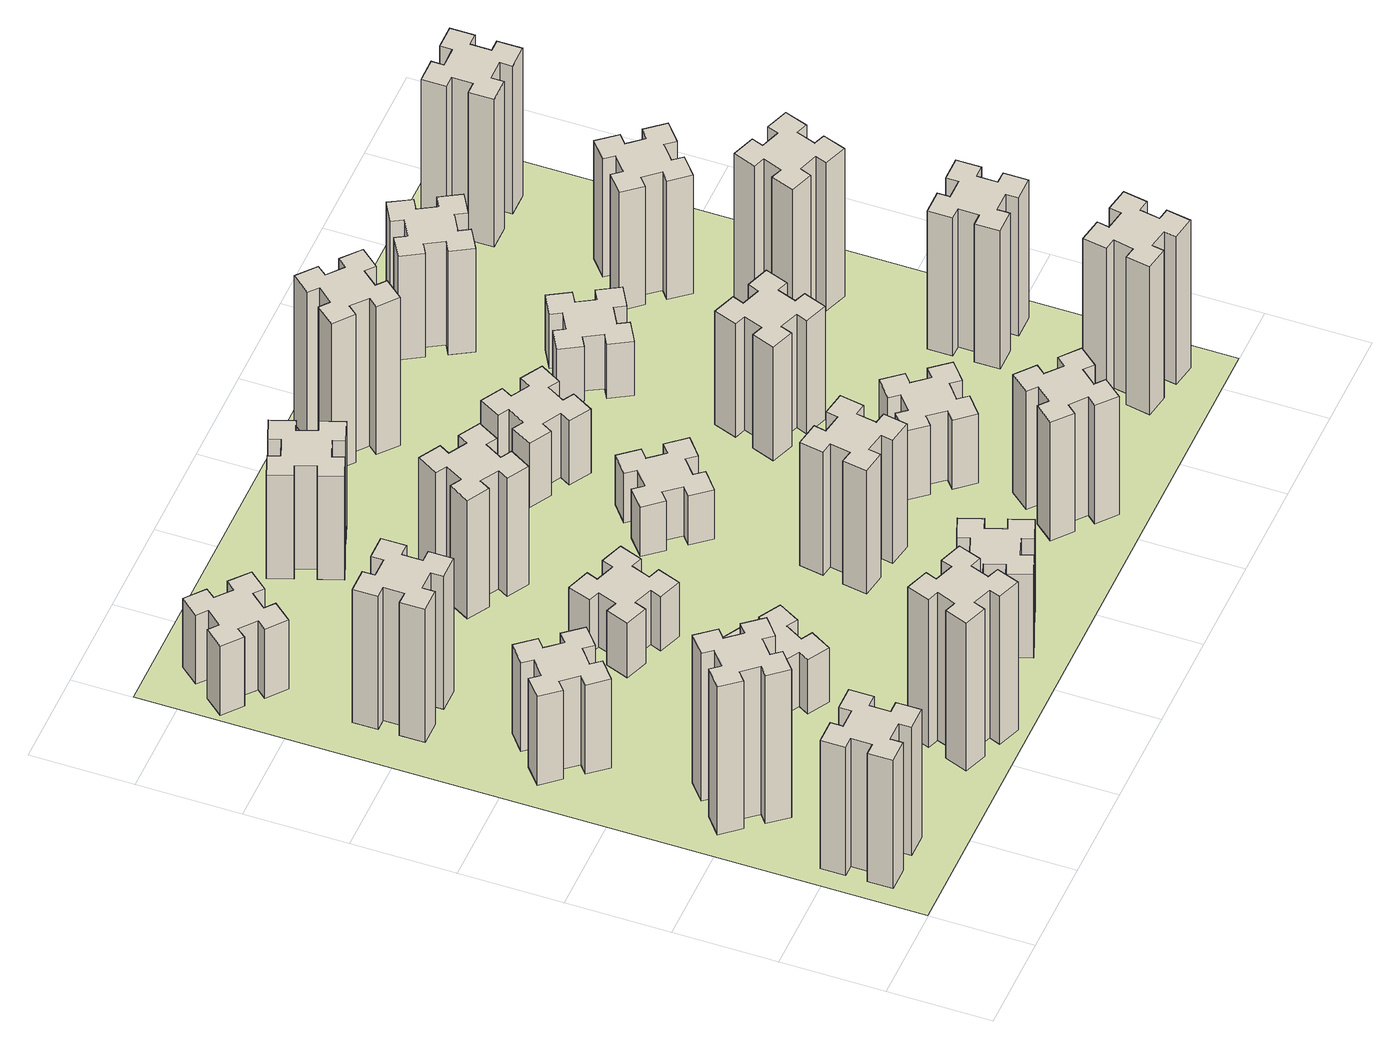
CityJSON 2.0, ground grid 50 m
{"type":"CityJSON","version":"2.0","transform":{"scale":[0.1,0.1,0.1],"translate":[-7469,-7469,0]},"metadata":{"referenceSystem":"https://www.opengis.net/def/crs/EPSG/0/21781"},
"CityObjects":{
"building1":{"type":"Building","attributes":{"class":"1000","function":"1000","usage":"1000","yearOfConstruction":2016,"roofType":"1000","measuredHeight":78,"storeysAboveGround":30,"storeysBelowGround":0},"geometry":[{"type":"Solid","lod":"1","boundaries":[[[[0,1,2,3,4,5,6,7,8,9,10,11,12,13,14,15,16,17,18,19]],[[17,16,20,21]],[[16,15,22,20]],[[15,14,23,22]],[[14,13,24,23]],[[13,12,25,24]],[[12,11,26,25]],[[11,10,27,26]],[[10,9,28,27]],[[9,8,29,28]],[[8,7,30,29]],[[7,6,31,30]],[[6,5,32,31]],[[5,4,33,32]],[[4,3,34,33]],[[3,2,35,34]],[[2,1,36,35]],[[1,0,37,36]],[[0,19,38,37]],[[19,18,39,38]],[[18,17,21,39]],[[24,25,26,27,28,29,30,31,32,33,34,35,36,37,38,39,21,20,22,23]]]]}]},
"building2":{"type":"Building","attributes":{"class":"1000","function":"1000","usage":"1000","yearOfConstruction":2016,"roofType":"1000","measuredHeight":90,"storeysAboveGround":30,"storeysBelowGround":0},"geometry":[{"type":"Solid","lod":"1","boundaries":[[[[40,41,42,43,44,45,46,47,48,49,50,51,52,53,54,55,56,57,58,59]],[[57,56,60,61]],[[56,55,62,60]],[[55,54,63,62]],[[54,53,64,63]],[[53,52,65,64]],[[52,51,66,65]],[[51,50,67,66]],[[50,49,68,67]],[[49,48,69,68]],[[48,47,70,69]],[[47,46,71,70]],[[46,45,72,71]],[[45,44,73,72]],[[44,43,74,73]],[[43,42,75,74]],[[42,41,76,75]],[[41,40,77,76]],[[40,59,78,77]],[[59,58,79,78]],[[58,57,61,79]],[[64,65,66,67,68,69,70,71,72,73,74,75,76,77,78,79,61,60,62,63]]]]}]},
"building3":{"type":"Building","attributes":{"class":"1000","function":"1000","usage":"1000","yearOfConstruction":2016,"roofType":"1000","measuredHeight":54,"storeysAboveGround":30,"storeysBelowGround":0},"geometry":[{"type":"Solid","lod":"1","boundaries":[[[[80,81,82,83,84,85,86,87,88,89,90,91,92,93,94,95,96,97,98,99]],[[97,96,100,101]],[[96,95,102,100]],[[95,94,103,102]],[[94,93,104,103]],[[93,92,105,104]],[[92,91,106,105]],[[91,90,107,106]],[[90,89,108,107]],[[89,88,109,108]],[[88,87,110,109]],[[87,86,111,110]],[[86,85,112,111]],[[85,84,113,112]],[[84,83,114,113]],[[83,82,115,114]],[[82,81,116,115]],[[81,80,117,116]],[[80,99,118,117]],[[99,98,119,118]],[[98,97,101,119]],[[104,105,106,107,108,109,110,111,112,113,114,115,116,117,118,119,101,100,102,103]]]]}]},
"building4":{"type":"Building","attributes":{"class":"1000","function":"1000","usage":"1000","yearOfConstruction":2016,"roofType":"1000","measuredHeight":81,"storeysAboveGround":30,"storeysBelowGround":0},"geometry":[{"type":"Solid","lod":"1","boundaries":[[[[120,121,122,123,124,125,126,127,128,129,130,131,132,133,134,135,136,137,138,139]],[[137,136,140,141]],[[136,135,142,140]],[[135,134,143,142]],[[134,133,144,143]],[[133,132,145,144]],[[132,131,146,145]],[[131,130,147,146]],[[130,129,148,147]],[[129,128,149,148]],[[128,127,150,149]],[[127,126,151,150]],[[126,125,152,151]],[[125,124,153,152]],[[124,123,154,153]],[[123,122,155,154]],[[122,121,156,155]],[[121,120,157,156]],[[120,139,158,157]],[[139,138,159,158]],[[138,137,141,159]],[[144,145,146,147,148,149,150,151,152,153,154,155,156,157,158,159,141,140,142,143]]]]}]},
"building5":{"type":"Building","attributes":{"class":"1000","function":"1000","usage":"1000","yearOfConstruction":2016,"roofType":"1000","measuredHeight":90,"storeysAboveGround":30,"storeysBelowGround":0},"geometry":[{"type":"Solid","lod":"1","boundaries":[[[[160,161,162,163,164,165,166,167,168,169,170,171,172,173,174,175,176,177,178,179]],[[177,176,180,181]],[[176,175,182,180]],[[175,174,183,182]],[[174,173,184,183]],[[173,172,185,184]],[[172,171,186,185]],[[171,170,187,186]],[[170,169,188,187]],[[169,168,189,188]],[[168,167,190,189]],[[167,166,191,190]],[[166,165,192,191]],[[165,164,193,192]],[[164,163,194,193]],[[163,162,195,194]],[[162,161,196,195]],[[161,160,197,196]],[[160,179,198,197]],[[179,178,199,198]],[[178,177,181,199]],[[184,185,186,187,188,189,190,191,192,193,194,195,196,197,198,199,181,180,182,183]]]]}]},
"building6":{"type":"Building","attributes":{"class":"1000","function":"1000","usage":"1000","yearOfConstruction":2016,"roofType":"1000","measuredHeight":42,"storeysAboveGround":30,"storeysBelowGround":0},"geometry":[{"type":"Solid","lod":"1","boundaries":[[[[200,201,202,203,204,205,206,207,208,209,210,211,212,213,214,215,216,217,218,219]],[[217,216,220,221]],[[216,215,222,220]],[[215,214,223,222]],[[214,213,224,223]],[[213,212,225,224]],[[212,211,226,225]],[[211,210,227,226]],[[210,209,228,227]],[[209,208,229,228]],[[208,207,230,229]],[[207,206,231,230]],[[206,205,232,231]],[[205,204,233,232]],[[204,203,234,233]],[[203,202,235,234]],[[202,201,236,235]],[[201,200,237,236]],[[200,219,238,237]],[[219,218,239,238]],[[218,217,221,239]],[[224,225,226,227,228,229,230,231,232,233,234,235,236,237,238,239,221,220,222,223]]]]}]},
"building7":{"type":"Building","attributes":{"class":"1000","function":"1000","usage":"1000","yearOfConstruction":2016,"roofType":"1000","measuredHeight":33,"storeysAboveGround":30,"storeysBelowGround":0},"geometry":[{"type":"Solid","lod":"1","boundaries":[[[[240,241,242,243,244,245,246,247,248,249,250,251,252,253,254,255,256,257,258,259]],[[257,256,260,261]],[[256,255,262,260]],[[255,254,263,262]],[[254,253,264,263]],[[253,252,265,264]],[[252,251,266,265]],[[251,250,267,266]],[[250,249,268,267]],[[249,248,269,268]],[[248,247,270,269]],[[247,246,271,270]],[[246,245,272,271]],[[245,244,273,272]],[[244,243,274,273]],[[243,242,275,274]],[[242,241,276,275]],[[241,240,277,276]],[[240,259,278,277]],[[259,258,279,278]],[[258,257,261,279]],[[264,265,266,267,268,269,270,271,272,273,274,275,276,277,278,279,261,260,262,263]]]]}]},
"building8":{"type":"Building","attributes":{"class":"1000","function":"1000","usage":"1000","yearOfConstruction":2016,"roofType":"1000","measuredHeight":33,"storeysAboveGround":30,"storeysBelowGround":0},"geometry":[{"type":"Solid","lod":"1","boundaries":[[[[280,281,282,283,284,285,286,287,288,289,290,291,292,293,294,295,296,297,298,299]],[[297,296,300,301]],[[296,295,302,300]],[[295,294,303,302]],[[294,293,304,303]],[[293,292,305,304]],[[292,291,306,305]],[[291,290,307,306]],[[290,289,308,307]],[[289,288,309,308]],[[288,287,310,309]],[[287,286,311,310]],[[286,285,312,311]],[[285,284,313,312]],[[284,283,314,313]],[[283,282,315,314]],[[282,281,316,315]],[[281,280,317,316]],[[280,299,318,317]],[[299,298,319,318]],[[298,297,301,319]],[[304,305,306,307,308,309,310,311,312,313,314,315,316,317,318,319,301,300,302,303]]]]}]},
"building9":{"type":"Building","attributes":{"class":"1000","function":"1000","usage":"1000","yearOfConstruction":2016,"roofType":"1000","measuredHeight":51,"storeysAboveGround":30,"storeysBelowGround":0},"geometry":[{"type":"Solid","lod":"1","boundaries":[[[[320,321,322,323,324,325,326,327,328,329,330,331,332,333,334,335,336,337,338,339]],[[337,336,340,341]],[[336,335,342,340]],[[335,334,343,342]],[[334,333,344,343]],[[333,332,345,344]],[[332,331,346,345]],[[331,330,347,346]],[[330,329,348,347]],[[329,328,349,348]],[[328,327,350,349]],[[327,326,351,350]],[[326,325,352,351]],[[325,324,353,352]],[[324,323,354,353]],[[323,322,355,354]],[[322,321,356,355]],[[321,320,357,356]],[[320,339,358,357]],[[339,338,359,358]],[[338,337,341,359]],[[344,345,346,347,348,349,350,351,352,353,354,355,356,357,358,359,341,340,342,343]]]]}]},
"building10":{"type":"Building","attributes":{"class":"1000","function":"1000","usage":"1000","yearOfConstruction":2016,"roofType":"1000","measuredHeight":72,"storeysAboveGround":30,"storeysBelowGround":0},"geometry":[{"type":"Solid","lod":"1","boundaries":[[[[360,361,362,363,364,365,366,367,368,369,370,371,372,373,374,375,376,377,378,379]],[[377,376,380,381]],[[376,375,382,380]],[[375,374,383,382]],[[374,373,384,383]],[[373,372,385,384]],[[372,371,386,385]],[[371,370,387,386]],[[370,369,388,387]],[[369,368,389,388]],[[368,367,390,389]],[[367,366,391,390]],[[366,365,392,391]],[[365,364,393,392]],[[364,363,394,393]],[[363,362,395,394]],[[362,361,396,395]],[[361,360,397,396]],[[360,379,398,397]],[[379,378,399,398]],[[378,377,381,399]],[[384,385,386,387,388,389,390,391,392,393,394,395,396,397,398,399,381,380,382,383]]]]}]},
"building11":{"type":"Building","attributes":{"class":"1000","function":"1000","usage":"1000","yearOfConstruction":2016,"roofType":"1000","measuredHeight":63,"storeysAboveGround":30,"storeysBelowGround":0},"geometry":[{"type":"Solid","lod":"1","boundaries":[[[[400,401,402,403,404,405,406,407,408,409,410,411,412,413,414,415,416,417,418,419]],[[417,416,420,421]],[[416,415,422,420]],[[415,414,423,422]],[[414,413,424,423]],[[413,412,425,424]],[[412,411,426,425]],[[411,410,427,426]],[[410,409,428,427]],[[409,408,429,428]],[[408,407,430,429]],[[407,406,431,430]],[[406,405,432,431]],[[405,404,433,432]],[[404,403,434,433]],[[403,402,435,434]],[[402,401,436,435]],[[401,400,437,436]],[[400,419,438,437]],[[419,418,439,438]],[[418,417,421,439]],[[424,425,426,427,428,429,430,431,432,433,434,435,436,437,438,439,421,420,422,423]]]]}]},
"building12":{"type":"Building","attributes":{"class":"1000","function":"1000","usage":"1000","yearOfConstruction":2016,"roofType":"1000","measuredHeight":75,"storeysAboveGround":30,"storeysBelowGround":0},"geometry":[{"type":"Solid","lod":"1","boundaries":[[[[440,441,442,443,444,445,446,447,448,449,450,451,452,453,454,455,456,457,458,459]],[[457,456,460,461]],[[456,455,462,460]],[[455,454,463,462]],[[454,453,464,463]],[[453,452,465,464]],[[452,451,466,465]],[[451,450,467,466]],[[450,449,468,467]],[[449,448,469,468]],[[448,447,470,469]],[[447,446,471,470]],[[446,445,472,471]],[[445,444,473,472]],[[444,443,474,473]],[[443,442,475,474]],[[442,441,476,475]],[[441,440,477,476]],[[440,459,478,477]],[[459,458,479,478]],[[458,457,461,479]],[[464,465,466,467,468,469,470,471,472,473,474,475,476,477,478,479,461,460,462,463]]]]}]},
"building13":{"type":"Building","attributes":{"class":"1000","function":"1000","usage":"1000","yearOfConstruction":2016,"roofType":"1000","measuredHeight":30,"storeysAboveGround":30,"storeysBelowGround":0},"geometry":[{"type":"Solid","lod":"1","boundaries":[[[[480,481,482,483,484,485,486,487,488,489,490,491,492,493,494,495,496,497,498,499]],[[497,496,500,501]],[[496,495,502,500]],[[495,494,503,502]],[[494,493,504,503]],[[493,492,505,504]],[[492,491,506,505]],[[491,490,507,506]],[[490,489,508,507]],[[489,488,509,508]],[[488,487,510,509]],[[487,486,511,510]],[[486,485,512,511]],[[485,484,513,512]],[[484,483,514,513]],[[483,482,515,514]],[[482,481,516,515]],[[481,480,517,516]],[[480,499,518,517]],[[499,498,519,518]],[[498,497,501,519]],[[504,505,506,507,508,509,510,511,512,513,514,515,516,517,518,519,501,500,502,503]]]]}]},
"building14":{"type":"Building","attributes":{"class":"1000","function":"1000","usage":"1000","yearOfConstruction":2016,"roofType":"1000","measuredHeight":72,"storeysAboveGround":30,"storeysBelowGround":0},"geometry":[{"type":"Solid","lod":"1","boundaries":[[[[520,521,522,523,524,525,526,527,528,529,530,531,532,533,534,535,536,537,538,539]],[[537,536,540,541]],[[536,535,542,540]],[[535,534,543,542]],[[534,533,544,543]],[[533,532,545,544]],[[532,531,546,545]],[[531,530,547,546]],[[530,529,548,547]],[[529,528,549,548]],[[528,527,550,549]],[[527,526,551,550]],[[526,525,552,551]],[[525,524,553,552]],[[524,523,554,553]],[[523,522,555,554]],[[522,521,556,555]],[[521,520,557,556]],[[520,539,558,557]],[[539,538,559,558]],[[538,537,541,559]],[[544,545,546,547,548,549,550,551,552,553,554,555,556,557,558,559,541,540,542,543]]]]}]},
"building15":{"type":"Building","attributes":{"class":"1000","function":"1000","usage":"1000","yearOfConstruction":2016,"roofType":"1000","measuredHeight":39,"storeysAboveGround":30,"storeysBelowGround":0},"geometry":[{"type":"Solid","lod":"1","boundaries":[[[[560,561,562,563,564,565,566,567,568,569,570,571,572,573,574,575,576,577,578,579]],[[577,576,580,581]],[[576,575,582,580]],[[575,574,583,582]],[[574,573,584,583]],[[573,572,585,584]],[[572,571,586,585]],[[571,570,587,586]],[[570,569,588,587]],[[569,568,589,588]],[[568,567,590,589]],[[567,566,591,590]],[[566,565,592,591]],[[565,564,593,592]],[[564,563,594,593]],[[563,562,595,594]],[[562,561,596,595]],[[561,560,597,596]],[[560,579,598,597]],[[579,578,599,598]],[[578,577,581,599]],[[584,585,586,587,588,589,590,591,592,593,594,595,596,597,598,599,581,580,582,583]]]]}]},
"building16":{"type":"Building","attributes":{"class":"1000","function":"1000","usage":"1000","yearOfConstruction":2016,"roofType":"1000","measuredHeight":90,"storeysAboveGround":30,"storeysBelowGround":0},"geometry":[{"type":"Solid","lod":"1","boundaries":[[[[600,601,602,603,604,605,606,607,608,609,610,611,612,613,614,615,616,617,618,619]],[[617,616,620,621]],[[616,615,622,620]],[[615,614,623,622]],[[614,613,624,623]],[[613,612,625,624]],[[612,611,626,625]],[[611,610,627,626]],[[610,609,628,627]],[[609,608,629,628]],[[608,607,630,629]],[[607,606,631,630]],[[606,605,632,631]],[[605,604,633,632]],[[604,603,634,633]],[[603,602,635,634]],[[602,601,636,635]],[[601,600,637,636]],[[600,619,638,637]],[[619,618,639,638]],[[618,617,621,639]],[[624,625,626,627,628,629,630,631,632,633,634,635,636,637,638,639,621,620,622,623]]]]}]},
"building17":{"type":"Building","attributes":{"class":"1000","function":"1000","usage":"1000","yearOfConstruction":2016,"roofType":"1000","measuredHeight":42,"storeysAboveGround":30,"storeysBelowGround":0},"geometry":[{"type":"Solid","lod":"1","boundaries":[[[[640,641,642,643,644,645,646,647,648,649,650,651,652,653,654,655,656,657,658,659]],[[657,656,660,661]],[[656,655,662,660]],[[655,654,663,662]],[[654,653,664,663]],[[653,652,665,664]],[[652,651,666,665]],[[651,650,667,666]],[[650,649,668,667]],[[649,648,669,668]],[[648,647,670,669]],[[647,646,671,670]],[[646,645,672,671]],[[645,644,673,672]],[[644,643,674,673]],[[643,642,675,674]],[[642,641,676,675]],[[641,640,677,676]],[[640,659,678,677]],[[659,658,679,678]],[[658,657,661,679]],[[664,665,666,667,668,669,670,671,672,673,674,675,676,677,678,679,661,660,662,663]]]]}]},
"building18":{"type":"Building","attributes":{"class":"1000","function":"1000","usage":"1000","yearOfConstruction":2016,"roofType":"1000","measuredHeight":69,"storeysAboveGround":30,"storeysBelowGround":0},"geometry":[{"type":"Solid","lod":"1","boundaries":[[[[680,681,682,683,684,685,686,687,688,689,690,691,692,693,694,695,696,697,698,699]],[[697,696,700,701]],[[696,695,702,700]],[[695,694,703,702]],[[694,693,704,703]],[[693,692,705,704]],[[692,691,706,705]],[[691,690,707,706]],[[690,689,708,707]],[[689,688,709,708]],[[688,687,710,709]],[[687,686,711,710]],[[686,685,712,711]],[[685,684,713,712]],[[684,683,714,713]],[[683,682,715,714]],[[682,681,716,715]],[[681,680,717,716]],[[680,699,718,717]],[[699,698,719,718]],[[698,697,701,719]],[[704,705,706,707,708,709,710,711,712,713,714,715,716,717,718,719,701,700,702,703]]]]}]},
"building19":{"type":"Building","attributes":{"class":"1000","function":"1000","usage":"1000","yearOfConstruction":2016,"roofType":"1000","measuredHeight":33,"storeysAboveGround":30,"storeysBelowGround":0},"geometry":[{"type":"Solid","lod":"1","boundaries":[[[[720,721,722,723,724,725,726,727,728,729,730,731,732,733,734,735,736,737,738,739]],[[737,736,740,741]],[[736,735,742,740]],[[735,734,743,742]],[[734,733,744,743]],[[733,732,745,744]],[[732,731,746,745]],[[731,730,747,746]],[[730,729,748,747]],[[729,728,749,748]],[[728,727,750,749]],[[727,726,751,750]],[[726,725,752,751]],[[725,724,753,752]],[[724,723,754,753]],[[723,722,755,754]],[[722,721,756,755]],[[721,720,757,756]],[[720,739,758,757]],[[739,738,759,758]],[[738,737,741,759]],[[744,745,746,747,748,749,750,751,752,753,754,755,756,757,758,759,741,740,742,743]]]]}]},
"building20":{"type":"Building","attributes":{"class":"1000","function":"1000","usage":"1000","yearOfConstruction":2016,"roofType":"1000","measuredHeight":90,"storeysAboveGround":30,"storeysBelowGround":0},"geometry":[{"type":"Solid","lod":"1","boundaries":[[[[760,761,762,763,764,765,766,767,768,769,770,771,772,773,774,775,776,777,778,779]],[[777,776,780,781]],[[776,775,782,780]],[[775,774,783,782]],[[774,773,784,783]],[[773,772,785,784]],[[772,771,786,785]],[[771,770,787,786]],[[770,769,788,787]],[[769,768,789,788]],[[768,767,790,789]],[[767,766,791,790]],[[766,765,792,791]],[[765,764,793,792]],[[764,763,794,793]],[[763,762,795,794]],[[762,761,796,795]],[[761,760,797,796]],[[760,779,798,797]],[[779,778,799,798]],[[778,777,781,799]],[[784,785,786,787,788,789,790,791,792,793,794,795,796,797,798,799,781,780,782,783]]]]}]},
"building21":{"type":"Building","attributes":{"class":"1000","function":"1000","usage":"1000","yearOfConstruction":2016,"roofType":"1000","measuredHeight":63,"storeysAboveGround":30,"storeysBelowGround":0},"geometry":[{"type":"Solid","lod":"1","boundaries":[[[[800,801,802,803,804,805,806,807,808,809,810,811,812,813,814,815,816,817,818,819]],[[817,816,820,821]],[[816,815,822,820]],[[815,814,823,822]],[[814,813,824,823]],[[813,812,825,824]],[[812,811,826,825]],[[811,810,827,826]],[[810,809,828,827]],[[809,808,829,828]],[[808,807,830,829]],[[807,806,831,830]],[[806,805,832,831]],[[805,804,833,832]],[[804,803,834,833]],[[803,802,835,834]],[[802,801,836,835]],[[801,800,837,836]],[[800,819,838,837]],[[819,818,839,838]],[[818,817,821,839]],[[824,825,826,827,828,829,830,831,832,833,834,835,836,837,838,839,821,820,822,823]]]]}]},
"building22":{"type":"Building","attributes":{"class":"1000","function":"1000","usage":"1000","yearOfConstruction":2016,"roofType":"1000","measuredHeight":84,"storeysAboveGround":30,"storeysBelowGround":0},"geometry":[{"type":"Solid","lod":"1","boundaries":[[[[840,841,842,843,844,845,846,847,848,849,850,851,852,853,854,855,856,857,858,859]],[[857,856,860,861]],[[856,855,862,860]],[[855,854,863,862]],[[854,853,864,863]],[[853,852,865,864]],[[852,851,866,865]],[[851,850,867,866]],[[850,849,868,867]],[[849,848,869,868]],[[848,847,870,869]],[[847,846,871,870]],[[846,845,872,871]],[[845,844,873,872]],[[844,843,874,873]],[[843,842,875,874]],[[842,841,876,875]],[[841,840,877,876]],[[840,859,878,877]],[[859,858,879,878]],[[858,857,861,879]],[[864,865,866,867,868,869,870,871,872,873,874,875,876,877,878,879,861,860,862,863]]]]}]},
"building23":{"type":"Building","attributes":{"class":"1000","function":"1000","usage":"1000","yearOfConstruction":2016,"roofType":"1000","measuredHeight":90,"storeysAboveGround":30,"storeysBelowGround":0},"geometry":[{"type":"Solid","lod":"1","boundaries":[[[[880,881,882,883,884,885,886,887,888,889,890,891,892,893,894,895,896,897,898,899]],[[897,896,900,901]],[[896,895,902,900]],[[895,894,903,902]],[[894,893,904,903]],[[893,892,905,904]],[[892,891,906,905]],[[891,890,907,906]],[[890,889,908,907]],[[889,888,909,908]],[[888,887,910,909]],[[887,886,911,910]],[[886,885,912,911]],[[885,884,913,912]],[[884,883,914,913]],[[883,882,915,914]],[[882,881,916,915]],[[881,880,917,916]],[[880,899,918,917]],[[899,898,919,918]],[[898,897,901,919]],[[904,905,906,907,908,909,910,911,912,913,914,915,916,917,918,919,901,900,902,903]]]]}]},
"building24":{"type":"Building","attributes":{"class":"1000","function":"1000","usage":"1000","yearOfConstruction":2016,"roofType":"1000","measuredHeight":72,"storeysAboveGround":30,"storeysBelowGround":0},"geometry":[{"type":"Solid","lod":"1","boundaries":[[[[920,921,922,923,924,925,926,927,928,929,930,931,932,933,934,935,936,937,938,939]],[[937,936,940,941]],[[936,935,942,940]],[[935,934,943,942]],[[934,933,944,943]],[[933,932,945,944]],[[932,931,946,945]],[[931,930,947,946]],[[930,929,948,947]],[[929,928,949,948]],[[928,927,950,949]],[[927,926,951,950]],[[926,925,952,951]],[[925,924,953,952]],[[924,923,954,953]],[[923,922,955,954]],[[922,921,956,955]],[[921,920,957,956]],[[920,939,958,957]],[[939,938,959,958]],[[938,937,941,959]],[[944,945,946,947,948,949,950,951,952,953,954,955,956,957,958,959,941,940,942,943]]]]}]},
"building25":{"type":"Building","attributes":{"class":"1000","function":"1000","usage":"1000","yearOfConstruction":2016,"roofType":"1000","measuredHeight":90,"storeysAboveGround":30,"storeysBelowGround":0},"geometry":[{"type":"Solid","lod":"1","boundaries":[[[[960,961,962,963,964,965,966,967,968,969,970,971,972,973,974,975,976,977,978,979]],[[977,976,980,981]],[[976,975,982,980]],[[975,974,983,982]],[[974,973,984,983]],[[973,972,985,984]],[[972,971,986,985]],[[971,970,987,986]],[[970,969,988,987]],[[969,968,989,988]],[[968,967,990,989]],[[967,966,991,990]],[[966,965,992,991]],[[965,964,993,992]],[[964,963,994,993]],[[963,962,995,994]],[[962,961,996,995]],[[961,960,997,996]],[[960,979,998,997]],[[979,978,999,998]],[[978,977,981,999]],[[984,985,986,987,988,989,990,991,992,993,994,995,996,997,998,999,981,980,982,983]]]]}]},
"landuse1":{"type":"LandUse","attributes":{"name":"plot1","function":"1010"},"geometry":[{"type":"MultiSurface","lod":"1","boundaries":[[[1000,1001,1002,1003]]]}]}
},
"vertices":[
[165,425,0],[165,325,0],[105,325,0],[105,205,0],[225,205,0],[225,265,0],[325,265,0],[325,205,0],[445,205,0],[445,325,0],[385,325,0],[385,425,0],[445,425,0],[445,545,0],[325,545,0],[325,485,0],[225,485,0],[225,545,0],[105,545,0],[105,425,0],[225,485,780],[225,545,780],[325,485,780],[325,545,780],[445,545,780],[445,425,780],[385,425,780],[385,325,780],[445,325,780],[445,205,780],[325,205,780],[325,265,780],[225,265,780],[225,205,780],[105,205,780],[105,325,780],[165,325,780],[165,425,780],[105,425,780],[105,545,780],
[492,1048,0],[427,1124,0],[473,1163,0],[396,1255,0],[304,1178,0],[343,1132,0],[266,1067,0],[228,1113,0],[136,1036,0],[213,944,0],[259,983,0],[323,906,0],[277,868,0],[354,776,0],[446,853,0],[408,899,0],[484,963,0],[523,917,0],[615,994,0],[538,1086,0],[484,963,900],[523,917,900],[408,899,900],[446,853,900],[354,776,900],[277,868,900],[323,906,900],[259,983,900],[213,944,900],[136,1036,900],[228,1113,900],[266,1067,900],[343,1132,900],[304,1178,900],[396,1255,900],[473,1163,900],[427,1124,900],[492,1048,900],[538,1086,900],[615,994,900],
[492,1888,0],[427,1964,0],[473,2003,0],[396,2095,0],[304,2018,0],[343,1972,0],[266,1907,0],[228,1953,0],[136,1876,0],[213,1784,0],[259,1823,0],[323,1746,0],[277,1708,0],[354,1616,0],[446,1693,0],[408,1739,0],[484,1803,0],[523,1757,0],[615,1834,0],[538,1926,0],[484,1803,540],[523,1757,540],[408,1739,540],[446,1693,540],[354,1616,540],[277,1708,540],[323,1746,540],[259,1823,540],[213,1784,540],[136,1876,540],[228,1953,540],[266,1907,540],[343,1972,540],[304,2018,540],[396,2095,540],[473,2003,540],[427,1964,540],[492,1888,540],[538,1926,540],[615,1834,540],
[485,2545,0],[485,2645,0],[545,2645,0],[545,2765,0],[425,2765,0],[425,2705,0],[325,2705,0],[325,2765,0],[205,2765,0],[205,2645,0],[265,2645,0],[265,2545,0],[205,2545,0],[205,2425,0],[325,2425,0],[325,2485,0],[425,2485,0],[425,2425,0],[545,2425,0],[545,2545,0],[425,2485,810],[425,2425,810],[325,2485,810],[325,2425,810],[205,2425,810],[205,2545,810],[265,2545,810],[265,2645,810],[205,2645,810],[205,2765,810],[325,2765,810],[325,2705,810],[425,2705,810],[425,2765,810],[545,2765,810],[545,2645,810],[485,2645,810],[485,2545,810],[545,2545,810],[545,2425,810],
[1029,360,0],[995,266,0],[939,287,0],[897,174,0],[1010,133,0],[1031,189,0],[1125,155,0],[1104,99,0],[1217,57,0],[1258,170,0],[1202,191,0],[1236,285,0],[1292,264,0],[1333,377,0],[1220,418,0],[1200,362,0],[1106,396,0],[1127,452,0],[1014,493,0],[973,380,0],[1106,396,900],[1127,452,900],[1200,362,900],[1220,418,900],[1333,377,900],[1292,264,900],[1236,285,900],[1202,191,900],[1258,170,900],[1217,57,900],[1104,99,900],[1125,155,900],[1031,189,900],[1010,133,900],[897,174,900],[939,287,900],[995,266,900],[1029,360,900],[973,380,900],[1014,493,900],
[384,3387,0],[308,3452,0],[346,3498,0],[254,3575,0],[177,3483,0],[223,3444,0],[159,3368,0],[113,3406,0],[36,3314,0],[128,3237,0],[166,3283,0],[243,3219,0],[204,3173,0],[296,3096,0],[373,3188,0],[327,3226,0],[392,3303,0],[438,3264,0],[515,3356,0],[423,3433,0],[392,3303,420],[438,3264,420],[327,3226,420],[373,3188,420],[296,3096,420],[204,3173,420],[243,3219,420],[166,3283,420],[128,3237,420],[36,3314,420],[113,3406,420],[159,3368,420],[223,3444,420],[177,3483,420],[254,3575,420],[346,3498,420],[308,3452,420],[384,3387,420],[423,3433,420],[515,3356,420],
[1086,1017,0],[1136,1104,0],[1188,1074,0],[1248,1178,0],[1144,1238,0],[1114,1186,0],[1027,1236,0],[1057,1288,0],[953,1348,0],[893,1244,0],[945,1214,0],[895,1127,0],[843,1157,0],[783,1053,0],[887,993,0],[917,1045,0],[1004,995,0],[974,943,0],[1078,883,0],[1138,987,0],[1004,995,330],[974,943,330],[917,1045,330],[887,993,330],[783,1053,330],[843,1157,330],[895,1127,330],[945,1214,330],[893,1244,330],[953,1348,330],[1057,1288,330],[1027,1236,330],[1114,1186,330],[1144,1238,330],[1248,1178,330],[1188,1074,330],[1136,1104,330],[1086,1017,330],[1138,987,330],[1078,883,330],
[1202,1771,0],[1236,1865,0],[1292,1844,0],[1333,1957,0],[1220,1998,0],[1200,1942,0],[1106,1976,0],[1127,2032,0],[1014,2073,0],[973,1960,0],[1029,1940,0],[995,1846,0],[939,1867,0],[897,1754,0],[1010,1713,0],[1031,1769,0],[1125,1735,0],[1104,1679,0],[1217,1637,0],[1258,1750,0],[1125,1735,330],[1104,1679,330],[1031,1769,330],[1010,1713,330],[897,1754,330],[939,1867,330],[995,1846,330],[1029,1940,330],[973,1960,330],[1014,2073,330],[1127,2032,330],[1106,1976,330],[1200,1942,330],[1220,1998,330],[1333,1957,330],[1292,1844,330],[1236,1865,330],[1202,1771,330],[1258,1750,330],[1217,1637,330],
[1765,496,0],[1671,462,0],[1650,518,0],[1537,477,0],[1579,364,0],[1635,385,0],[1669,291,0],[1613,270,0],[1654,157,0],[1767,199,0],[1746,255,0],[1840,289,0],[1860,233,0],[1973,274,0],[1932,387,0],[1876,366,0],[1842,460,0],[1898,480,0],[1857,593,0],[1744,552,0],[1842,460,510],[1898,480,510],[1876,366,510],[1932,387,510],[1973,274,510],[1860,233,510],[1840,289,510],[1746,255,510],[1767,199,510],[1654,157,510],[1613,270,510],[1669,291,510],[1635,385,510],[1579,364,510],[1537,477,510],[1650,518,510],[1671,462,510],[1765,496,510],[1744,552,510],[1857,593,510],
[1314,2666,0],[1227,2716,0],[1257,2768,0],[1153,2828,0],[1093,2724,0],[1145,2694,0],[1095,2607,0],[1043,2637,0],[983,2533,0],[1087,2473,0],[1117,2525,0],[1204,2475,0],[1174,2423,0],[1278,2363,0],[1338,2467,0],[1286,2497,0],[1336,2584,0],[1388,2554,0],[1448,2658,0],[1344,2718,0],[1336,2584,720],[1388,2554,720],[1286,2497,720],[1338,2467,720],[1278,2363,720],[1174,2423,720],[1204,2475,720],[1117,2525,720],[1087,2473,720],[983,2533,720],[1043,2637,720],[1095,2607,720],[1145,2694,720],[1093,2724,720],[1153,2828,720],[1257,2768,720],[1227,2716,720],[1314,2666,720],[1344,2718,720],[1448,2658,720],
[995,3345,0],[1029,3251,0],[973,3230,0],[1014,3117,0],[1127,3159,0],[1106,3215,0],[1200,3249,0],[1220,3193,0],[1333,3234,0],[1292,3347,0],[1236,3326,0],[1202,3420,0],[1258,3440,0],[1217,3553,0],[1104,3512,0],[1125,3456,0],[1031,3422,0],[1010,3478,0],[897,3437,0],[939,3324,0],[1031,3422,630],[1010,3478,630],[1125,3456,630],[1104,3512,630],[1217,3553,630],[1258,3440,630],[1202,3420,630],[1236,3326,630],[1292,3347,630],[1333,3234,630],[1220,3193,630],[1200,3249,630],[1106,3215,630],[1127,3159,630],[1014,3117,630],[973,3230,630],[1029,3251,630],[995,3345,630],[939,3324,630],[897,3437,630],
[2055,1047,0],[2072,1145,0],[2131,1135,0],[2152,1253,0],[2034,1274,0],[2024,1215,0],[1925,1232,0],[1936,1291,0],[1817,1312,0],[1797,1194,0],[1856,1184,0],[1838,1085,0],[1779,1096,0],[1758,977,0],[1877,957,0],[1887,1016,0],[1985,998,0],[1975,939,0],[2093,918,0],[2114,1037,0],[1985,998,750],[1975,939,750],[1887,1016,750],[1877,957,750],[1758,977,750],[1779,1096,750],[1838,1085,750],[1856,1184,750],[1797,1194,750],[1817,1312,750],[1936,1291,750],[1925,1232,750],[2024,1215,750],[2034,1274,750],[2152,1253,750],[2131,1135,750],[2072,1145,750],[2055,1047,750],[2114,1037,750],[2093,918,750],
[1972,1988,0],[1907,2064,0],[1953,2103,0],[1876,2195,0],[1784,2118,0],[1823,2072,0],[1746,2007,0],[1708,2053,0],[1616,1976,0],[1693,1884,0],[1739,1923,0],[1803,1846,0],[1757,1808,0],[1834,1716,0],[1926,1793,0],[1888,1839,0],[1964,1903,0],[2003,1857,0],[2095,1934,0],[2018,2026,0],[1964,1903,300],[2003,1857,300],[1888,1839,300],[1926,1793,300],[1834,1716,300],[1757,1808,300],[1803,1846,300],[1739,1923,300],[1693,1884,300],[1616,1976,300],[1708,2053,300],[1746,2007,300],[1823,2072,300],[1784,2118,300],[1876,2195,300],[1953,2103,300],[1907,2064,300],[1972,1988,300],[2018,2026,300],[2095,1934,300],
[2486,323,0],[2563,259,0],[2524,213,0],[2616,136,0],[2693,228,0],[2647,266,0],[2712,343,0],[2758,304,0],[2835,396,0],[2743,473,0],[2704,427,0],[2628,492,0],[2666,538,0],[2574,615,0],[2497,523,0],[2543,484,0],[2479,408,0],[2433,446,0],[2356,354,0],[2448,277,0],[2479,408,720],[2433,446,720],[2543,484,720],[2497,523,720],[2574,615,720],[2666,538,720],[2628,492,720],[2704,427,720],[2743,473,720],[2835,396,720],[2758,304,720],[2712,343,720],[2647,266,720],[2693,228,720],[2616,136,720],[2524,213,720],[2563,259,720],[2486,323,720],[2448,277,720],[2356,354,720],
[2026,2497,0],[2076,2584,0],[2128,2554,0],[2188,2658,0],[2084,2718,0],[2054,2666,0],[1967,2716,0],[1997,2768,0],[1893,2828,0],[1833,2724,0],[1885,2694,0],[1835,2607,0],[1783,2637,0],[1723,2533,0],[1827,2473,0],[1857,2525,0],[1944,2475,0],[1914,2423,0],[2018,2363,0],[2078,2467,0],[1944,2475,390],[1914,2423,390],[1857,2525,390],[1827,2473,390],[1723,2533,390],[1783,2637,390],[1835,2607,390],[1885,2694,390],[1833,2724,390],[1893,2828,390],[1997,2768,390],[1967,2716,390],[2054,2666,390],[2084,2718,390],[2188,2658,390],[2128,2554,390],[2076,2584,390],[2026,2497,390],[2078,2467,390],[2018,2363,390],
[1746,3383,0],[1823,3319,0],[1784,3273,0],[1876,3196,0],[1953,3288,0],[1907,3326,0],[1972,3403,0],[2018,3364,0],[2095,3456,0],[2003,3533,0],[1964,3487,0],[1888,3552,0],[1926,3598,0],[1834,3675,0],[1757,3583,0],[1803,3544,0],[1739,3468,0],[1693,3506,0],[1616,3414,0],[1708,3337,0],[1739,3468,900],[1693,3506,900],[1803,3544,900],[1757,3583,900],[1834,3675,900],[1926,3598,900],[1888,3552,900],[1964,3487,900],[2003,3533,900],[2095,3456,900],[2018,3364,900],[1972,3403,900],[1907,3326,900],[1953,3288,900],[1876,3196,900],[1784,3273,900],[1823,3319,900],[1746,3383,900],[1708,3337,900],[1616,3414,900],
[2563,1132,0],[2486,1067,0],[2448,1113,0],[2356,1036,0],[2433,944,0],[2479,983,0],[2543,906,0],[2497,868,0],[2574,776,0],[2666,853,0],[2628,899,0],[2704,963,0],[2743,917,0],[2835,994,0],[2758,1086,0],[2712,1048,0],[2647,1124,0],[2693,1163,0],[2616,1255,0],[2524,1178,0],[2647,1124,420],[2693,1163,420],[2712,1048,420],[2758,1086,420],[2835,994,420],[2743,917,420],[2704,963,420],[2628,899,420],[2666,853,420],[2574,776,420],[2497,868,420],[2543,906,420],[2479,983,420],[2433,944,420],[2356,1036,420],[2448,1113,420],[2486,1067,420],[2563,1132,420],[2524,1178,420],[2616,1255,420],
[2682,1671,0],[2716,1765,0],[2772,1744,0],[2813,1857,0],[2700,1898,0],[2680,1842,0],[2586,1876,0],[2607,1932,0],[2494,1973,0],[2453,1860,0],[2509,1840,0],[2475,1746,0],[2419,1767,0],[2377,1654,0],[2490,1613,0],[2511,1669,0],[2605,1635,0],[2584,1579,0],[2697,1537,0],[2738,1650,0],[2605,1635,690],[2584,1579,690],[2511,1669,690],[2490,1613,690],[2377,1654,690],[2419,1767,690],[2475,1746,690],[2509,1840,690],[2453,1860,690],[2494,1973,690],[2607,1932,690],[2586,1876,690],[2680,1842,690],[2700,1898,690],[2813,1857,690],[2772,1744,690],[2716,1765,690],[2682,1671,690],[2738,1650,690],[2697,1537,690],
[2475,2584,0],[2525,2497,0],[2473,2467,0],[2533,2363,0],[2637,2423,0],[2607,2475,0],[2694,2525,0],[2724,2473,0],[2828,2533,0],[2768,2637,0],[2716,2607,0],[2666,2694,0],[2718,2724,0],[2658,2828,0],[2554,2768,0],[2584,2716,0],[2497,2666,0],[2467,2718,0],[2363,2658,0],[2423,2554,0],[2497,2666,330],[2467,2718,330],[2584,2716,330],[2554,2768,330],[2658,2828,330],[2718,2724,330],[2666,2694,330],[2716,2607,330],[2768,2637,330],[2828,2533,330],[2724,2473,330],[2694,2525,330],[2607,2475,330],[2637,2423,330],[2533,2363,330],[2473,2467,330],[2525,2497,330],[2475,2584,330],[2423,2554,330],[2363,2658,330],
[3504,475,0],[3405,492,0],[3416,551,0],[3297,572,0],[3277,454,0],[3336,444,0],[3318,345,0],[3259,356,0],[3238,237,0],[3357,217,0],[3367,276,0],[3465,258,0],[3455,199,0],[3573,178,0],[3594,297,0],[3535,307,0],[3552,405,0],[3611,395,0],[3632,513,0],[3514,534,0],[3552,405,900],[3611,395,900],[3535,307,900],[3594,297,900],[3573,178,900],[3455,199,900],[3465,258,900],[3367,276,900],[3357,217,900],[3238,237,900],[3259,356,900],[3318,345,900],[3336,444,900],[3277,454,900],[3297,572,900],[3416,551,900],[3405,492,900],[3504,475,900],[3514,534,900],[3632,513,900],
[2716,3347,0],[2666,3434,0],[2718,3464,0],[2658,3568,0],[2554,3508,0],[2584,3456,0],[2497,3406,0],[2467,3458,0],[2363,3398,0],[2423,3294,0],[2475,3324,0],[2525,3237,0],[2473,3207,0],[2533,3103,0],[2637,3163,0],[2607,3215,0],[2694,3265,0],[2724,3213,0],[2828,3273,0],[2768,3377,0],[2694,3265,630],[2724,3213,630],[2607,3215,630],[2637,3163,630],[2533,3103,630],[2473,3207,630],[2525,3237,630],[2475,3324,630],[2423,3294,630],[2363,3398,630],[2467,3458,630],[2497,3406,630],[2584,3456,630],[2554,3508,630],[2658,3568,630],[2718,3464,630],[2666,3434,630],[2716,3347,630],[2768,3377,630],[2828,3273,630],
[3325,1165,0],[3325,1065,0],[3265,1065,0],[3265,945,0],[3385,945,0],[3385,1005,0],[3485,1005,0],[3485,945,0],[3605,945,0],[3605,1065,0],[3545,1065,0],[3545,1165,0],[3605,1165,0],[3605,1285,0],[3485,1285,0],[3485,1225,0],[3385,1225,0],[3385,1285,0],[3265,1285,0],[3265,1165,0],[3385,1225,840],[3385,1285,840],[3485,1225,840],[3485,1285,840],[3605,1285,840],[3605,1165,840],[3545,1165,840],[3545,1065,840],[3605,1065,840],[3605,945,840],[3485,945,840],[3485,1005,840],[3385,1005,840],[3385,945,840],[3265,945,840],[3265,1065,840],[3325,1065,840],[3325,1165,840],[3265,1165,840],[3265,1285,840],
[3420,2042,0],[3326,2076,0],[3347,2132,0],[3234,2173,0],[3193,2060,0],[3249,2040,0],[3215,1946,0],[3159,1967,0],[3117,1854,0],[3230,1813,0],[3251,1869,0],[3345,1835,0],[3324,1779,0],[3437,1737,0],[3478,1850,0],[3422,1871,0],[3456,1965,0],[3512,1944,0],[3553,2057,0],[3440,2098,0],[3456,1965,900],[3512,1944,900],[3422,1871,900],[3478,1850,900],[3437,1737,900],[3324,1779,900],[3345,1835,900],[3251,1869,900],[3230,1813,900],[3117,1854,900],[3159,1967,900],[3215,1946,900],[3249,2040,900],[3193,2060,900],[3234,2173,900],[3347,2132,900],[3326,2076,900],[3420,2042,900],[3440,2098,900],[3553,2057,900],
[3119,2563,0],[3183,2486,0],[3137,2448,0],[3214,2356,0],[3306,2433,0],[3268,2479,0],[3344,2543,0],[3383,2497,0],[3475,2574,0],[3398,2666,0],[3352,2628,0],[3287,2704,0],[3333,2743,0],[3256,2835,0],[3164,2758,0],[3203,2712,0],[3126,2647,0],[3088,2693,0],[2996,2616,0],[3073,2524,0],[3126,2647,720],[3088,2693,720],[3203,2712,720],[3164,2758,720],[3256,2835,720],[3333,2743,720],[3287,2704,720],[3352,2628,720],[3398,2666,720],[3475,2574,720],[3383,2497,720],[3344,2543,720],[3268,2479,720],[3306,2433,720],[3214,2356,720],[3137,2448,720],[3183,2486,720],[3119,2563,720],[3073,2524,720],[2996,2616,720],
[3285,3325,0],[3385,3325,0],[3385,3265,0],[3505,3265,0],[3505,3385,0],[3445,3385,0],[3445,3485,0],[3505,3485,0],[3505,3605,0],[3385,3605,0],[3385,3545,0],[3285,3545,0],[3285,3605,0],[3165,3605,0],[3165,3485,0],[3225,3485,0],[3225,3385,0],[3165,3385,0],[3165,3265,0],[3285,3265,0],[3225,3385,900],[3165,3385,900],[3225,3485,900],[3165,3485,900],[3165,3605,900],[3285,3605,900],[3285,3545,900],[3385,3545,900],[3385,3605,900],[3505,3605,900],[3505,3485,900],[3445,3485,900],[3445,3385,900],[3505,3385,900],[3505,3265,900],[3385,3265,900],[3385,3325,900],[3285,3325,900],[3285,3265,900],[3165,3265,900],
[5,3705,0],[3705,3705,0],[3705,5,0],[5,5,0]
]}
